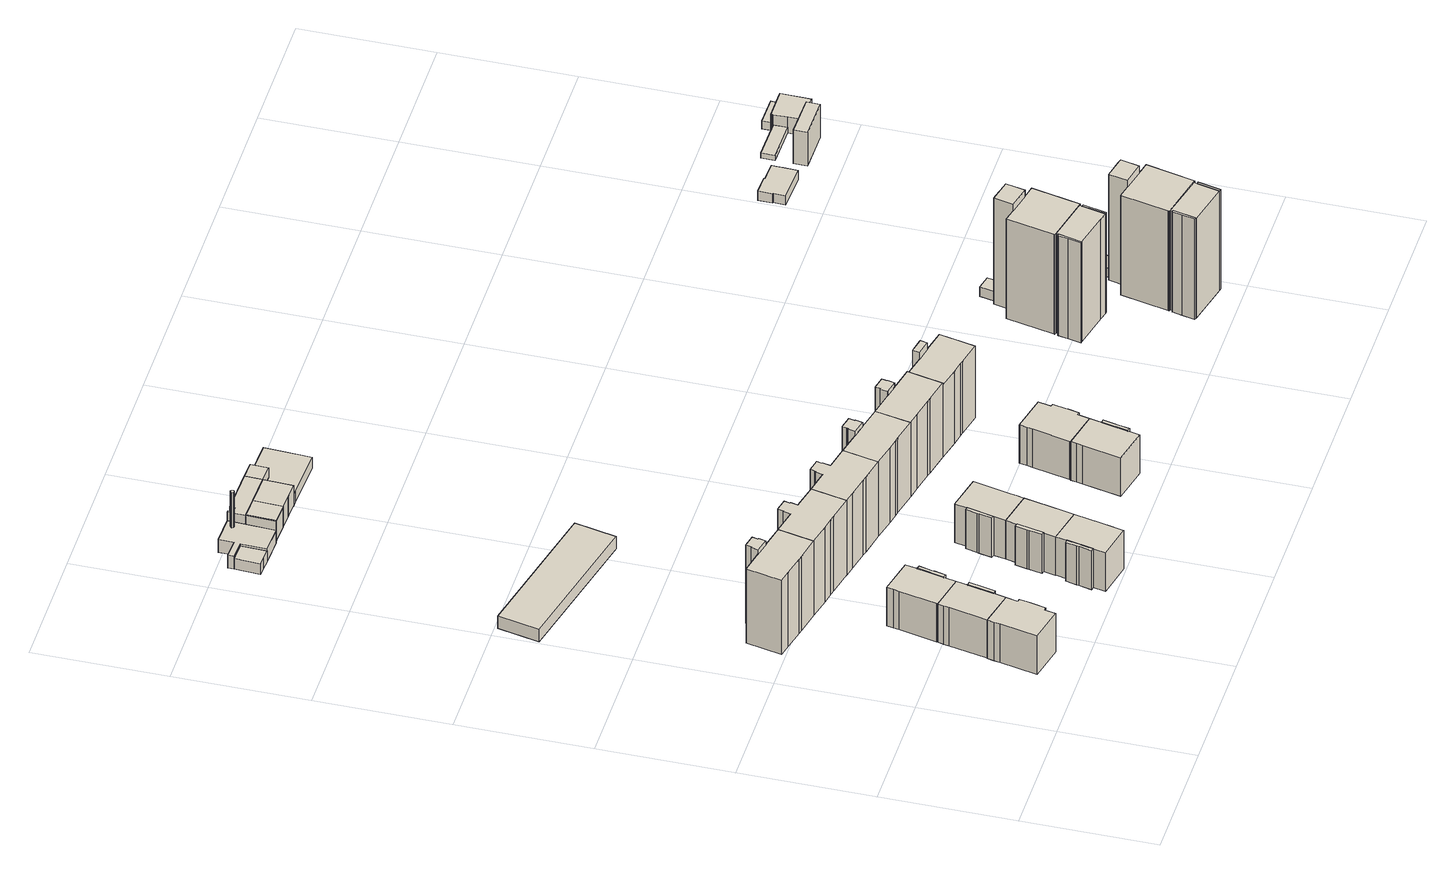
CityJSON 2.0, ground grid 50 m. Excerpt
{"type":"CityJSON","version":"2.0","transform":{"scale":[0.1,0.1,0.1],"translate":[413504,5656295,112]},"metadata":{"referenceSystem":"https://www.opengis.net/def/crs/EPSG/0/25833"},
"CityObjects":{
"building1":{"type":"Building","attributes":{"Dachtyp_tdc":"tdcPolyFlatRoof","Gemeindeschluessel":14612000,"Dachneigung":0,"QualitaetDacherkennung":79,"Geometrietyp2DReferenz":"3000","measuredHeight":16.93,"function":"31001_9998","roofType":"1000"},"geometry":[{"type":"Solid","lod":"1","boundaries":[[[[0,1,2,3,4,5,6,7,8,9,10,11]],[[12,13,14,15,16,17,18,19,20,21,22,23]],[[11,13,12,0]],[[10,14,13,11]],[[9,15,14,10]],[[8,16,15,9]],[[7,17,16,8]],[[6,18,17,7]],[[5,19,18,6]],[[4,20,19,5]],[[3,21,20,4]],[[2,22,21,3]],[[1,23,22,2]],[[0,12,23,1]]]]}]},
"building2":{"type":"Building","attributes":{"Gemeindeschluessel":14612000,"Geometrietyp2DReferenz":"3000","function":"31001_9998","roofType":"9999"},"children":["building2-1","building2-2"]},
"building2-1":{"type":"BuildingPart","attributes":{"Dachtyp_tdc":"tdcPolyFlatRoof","Dachneigung":26.51,"QualitaetDacherkennung":53,"Geometrietyp2DReferenz":"3000","measuredHeight":17.54,"roofType":"2100"},"parents":["building2"],"geometry":[{"type":"Solid","lod":"1","boundaries":[[[[24,25,26,27,28,29]],[[30,31,32,33,34,35]],[[29,31,30,24]],[[28,32,31,29]],[[27,33,32,28]],[[26,34,33,27]],[[25,35,34,26]],[[24,30,35,25]]]]}]},
"building2-2":{"type":"BuildingPart","attributes":{"Dachtyp_tdc":"tdcPolyFlatRoof","Dachneigung":0,"QualitaetDacherkennung":81,"Geometrietyp2DReferenz":"3000","measuredHeight":16.93,"roofType":"1000"},"parents":["building2"],"geometry":[{"type":"Solid","lod":"1","boundaries":[[[[36,37,38,39,40,3,2,41,42]],[[43,32,31,22,21,44,45,46,47]],[[42,32,43,36]],[[41,31,32,42]],[[2,22,31,41]],[[3,21,22,2]],[[40,44,21,3]],[[39,45,44,40]],[[38,46,45,39]],[[37,47,46,38]],[[36,43,47,37]]]]}]},
"building3":{"type":"Building","attributes":{"Gemeindeschluessel":14612000,"Geometrietyp2DReferenz":"3000","function":"31001_9998","roofType":"9999"},"children":["building3-1","building3-2"]},
"building3-1":{"type":"BuildingPart","attributes":{"Dachtyp_tdc":"tdcPolyFlatRoof","Dachneigung":0,"QualitaetDacherkennung":32,"Geometrietyp2DReferenz":"3000","measuredHeight":34.18,"roofType":"1000"},"parents":["building3"],"geometry":[{"type":"Solid","lod":"1","boundaries":[[[[48,49,50,51,52,53,54,55]],[[56,57,58,59,60,61,62,63]],[[55,57,56,48]],[[54,58,57,55]],[[53,59,58,54]],[[52,60,59,53]],[[51,61,60,52]],[[50,62,61,51]],[[49,63,62,50]],[[48,56,63,49]]]]}]},
"building3-2":{"type":"BuildingPart","attributes":{"Dachtyp_tdc":"tdcHipAndGableRoof","Dachneigung":14.84,"QualitaetDacherkennung":16,"Geometrietyp2DReferenz":"3000","measuredHeight":34.2,"roofType":"5000"},"parents":["building3"],"geometry":[{"type":"Solid","lod":"1","boundaries":[[[[64,65,66,67,68,69,70,71,72,73]],[[74,59,75,76,77,78,79,80,81,60]],[[73,74,60,64]],[[72,59,74,73]],[[71,75,59,72]],[[70,76,75,71]],[[69,77,76,70]],[[68,78,77,69]],[[67,79,78,68]],[[66,80,79,67]],[[65,81,80,66]],[[64,60,81,65]]]]}]},
"building4":{"type":"Building","attributes":{"Gemeindeschluessel":14612000,"Geometrietyp2DReferenz":"3000","function":"31001_9998","roofType":"9999"},"children":["building4-1","building4-2"]},
"building4-1":{"type":"BuildingPart","attributes":{"Dachtyp_tdc":"tdcPolyFlatRoof","Dachneigung":25.85,"QualitaetDacherkennung":52,"Geometrietyp2DReferenz":"3000","measuredHeight":17.46,"roofType":"2100"},"parents":["building4"],"geometry":[{"type":"Solid","lod":"1","boundaries":[[[[82,83,84,85,86,87]],[[88,89,90,91,92,93]],[[87,89,88,82]],[[86,90,89,87]],[[85,91,90,86]],[[84,92,91,85]],[[83,93,92,84]],[[82,88,93,83]]]]}]},
"building4-2":{"type":"BuildingPart","attributes":{"Dachtyp_tdc":"tdcPolyFlatRoof","Dachneigung":0,"QualitaetDacherkennung":80,"Geometrietyp2DReferenz":"3000","measuredHeight":16.91,"roofType":"1000"},"parents":["building4"],"geometry":[{"type":"Solid","lod":"1","boundaries":[[[[94,95,96,97,98,99,100,37,36,101]],[[89,43,47,102,103,104,105,106,107,90]],[[101,89,90,94]],[[36,43,89,101]],[[37,47,43,36]],[[100,102,47,37]],[[99,103,102,100]],[[98,104,103,99]],[[97,105,104,98]],[[96,106,105,97]],[[95,107,106,96]],[[94,90,107,95]]]]}]},
"building5":{"type":"Building","attributes":{"Dachtyp_tdc":"tdcFreeFormRoof","Gemeindeschluessel":14612000,"Dachneigung":15.65,"QualitaetDacherkennung":15,"Geometrietyp2DReferenz":"3000","measuredHeight":34.6,"function":"31001_9998","roofType":"5000"},"geometry":[{"type":"Solid","lod":"1","boundaries":[[[[108,109,110,111,112,113,114,115,116,117,118,119,120,121,122]],[[123,124,125,126,127,128,129,130,131,132,133,134,135,136,137]],[[122,124,123,108]],[[121,125,124,122]],[[120,126,125,121]],[[119,127,126,120]],[[118,128,127,119]],[[117,129,128,118]],[[116,130,129,117]],[[115,131,130,116]],[[114,132,131,115]],[[113,133,132,114]],[[112,134,133,113]],[[111,135,134,112]],[[110,136,135,111]],[[109,137,136,110]],[[108,123,137,109]]]]}]},
"building6":{"type":"Building","attributes":{"name":"Rettungswache Johannstadt","Dachtyp_tdc":"tdcPolyFlatRoof","Gemeindeschluessel":14612000,"Dachneigung":0,"QualitaetDacherkennung":58,"Geometrietyp2DReferenz":"3000","measuredHeight":5.3,"function":"31001_9998","roofType":"1000"},"geometry":[{"type":"Solid","lod":"1","boundaries":[[[[138,139,140,141]],[[142,143,144,145]],[[141,143,142,138]],[[140,144,143,141]],[[139,145,144,140]],[[138,142,145,139]]]]}]},
"building7":{"type":"Building","attributes":{"Gemeindeschluessel":14612000,"Geometrietyp2DReferenz":"3000","function":"31001_9998","roofType":"9999"},"children":["building7-1","building7-2"]},
"building7-1":{"type":"BuildingPart","attributes":{"Dachtyp_tdc":"tdcPolyFlatRoof","Dachneigung":0,"QualitaetDacherkennung":82,"Geometrietyp2DReferenz":"3000","measuredHeight":16.92,"roofType":"1000"},"parents":["building7"],"geometry":[{"type":"Solid","lod":"1","boundaries":[[[[146,147,148,149,150,151,152,153,154]],[[155,156,157,158,159,160,161,162,163]],[[153,156,155,154]],[[152,157,156,153]],[[151,158,157,152]],[[150,159,158,151]],[[149,160,159,150]],[[148,161,160,149]],[[147,162,161,148]],[[146,163,162,147]],[[154,155,163,146]]]]}]},
"building7-2":{"type":"BuildingPart","attributes":{"Dachtyp_tdc":"tdcPolyFlatRoof","Dachneigung":25.46,"QualitaetDacherkennung":73,"Geometrietyp2DReferenz":"3000","measuredHeight":17.47,"roofType":"2100"},"parents":["building7"],"geometry":[{"type":"Solid","lod":"1","boundaries":[[[[164,165,166,167,168,169]],[[170,171,172,173,155,163]],[[169,171,170,164]],[[168,172,171,169]],[[167,173,172,168]],[[166,155,173,167]],[[165,163,155,166]],[[164,170,163,165]]]]}]},
"building8":{"type":"Building","attributes":{"Gemeindeschluessel":14612000,"Geometrietyp2DReferenz":"3000","function":"31001_9998","roofType":"9999"},"children":["building8-1","building8-2"]},
"building8-1":{"type":"BuildingPart","attributes":{"Dachtyp_tdc":"tdcPolyFlatRoof","Dachneigung":0,"QualitaetDacherkennung":82,"Geometrietyp2DReferenz":"3000","measuredHeight":16.92,"roofType":"1000"},"parents":["building8"],"geometry":[{"type":"Solid","lod":"1","boundaries":[[[[174,175,176,177,153,152,178,179,180]],[[181,182,183,184,185,186,187,188,189]],[[180,182,181,174]],[[179,183,182,180]],[[178,184,183,179]],[[152,185,184,178]],[[153,186,185,152]],[[177,187,186,153]],[[176,188,187,177]],[[175,189,188,176]],[[174,181,189,175]]]]}]},
"building8-2":{"type":"BuildingPart","attributes":{"Dachtyp_tdc":"tdcPolyFlatRoof","Dachneigung":23.15,"QualitaetDacherkennung":72,"Geometrietyp2DReferenz":"3000","measuredHeight":17.49,"roofType":"2100"},"parents":["building8"],"geometry":[{"type":"Solid","lod":"1","boundaries":[[[[190,191,192,193,194,195]],[[188,187,196,197,198,199]],[[195,187,188,190]],[[194,196,187,195]],[[193,197,196,194]],[[192,198,197,193]],[[191,199,198,192]],[[190,188,199,191]]]]}]},
"building9":{"type":"Building","attributes":{"Dachtyp_tdc":"tdcFreeFormRoof","Gemeindeschluessel":14612000,"Dachneigung":15.66,"QualitaetDacherkennung":15,"Geometrietyp2DReferenz":"3000","measuredHeight":34.64,"function":"31001_9998","roofType":"5000"},"geometry":[{"type":"Solid","lod":"1","boundaries":[[[[113,112,200,201,202,203,204,205,206,207,208,209,210,211,212,213,214]],[[215,216,217,218,219,220,221,222,223,224,225,226,227,228,229,230,231]],[[214,216,215,113]],[[213,217,216,214]],[[212,218,217,213]],[[211,219,218,212]],[[210,220,219,211]],[[209,221,220,210]],[[208,222,221,209]],[[207,223,222,208]],[[206,224,223,207]],[[205,225,224,206]],[[204,226,225,205]],[[203,227,226,204]],[[202,228,227,203]],[[201,229,228,202]],[[200,230,229,201]],[[112,231,230,200]],[[113,215,231,112]]]]}]},
"building10":{"type":"Building","attributes":{"Gemeindeschluessel":14612000,"QualitaetDacherkennung":100,"Geometrietyp2DReferenz":"3000","function":"31001_2000","roofType":"9999"},"children":["building10-1","building10-2","building10-3"]},
"building10-1":{"type":"BuildingPart","attributes":{"Dachtyp_tdc":"tdcPolyFlatRoof","Dachneigung":0,"QualitaetDacherkennung":100,"Geometrietyp2DReferenz":"3000","measuredHeight":15.46,"roofType":"1000"},"parents":["building10"],"geometry":[{"type":"Solid","lod":"1","boundaries":[[[[232,233,234,235,236,237,238,239]],[[240,241,242,243,244,245,246,247]],[[239,241,240,232]],[[238,242,241,239]],[[237,243,242,238]],[[236,244,243,237]],[[235,245,244,236]],[[234,246,245,235]],[[233,247,246,234]],[[232,240,247,233]]]]}]},
"building10-2":{"type":"BuildingPart","attributes":{"Dachtyp_tdc":"tdcPolyFlatRoof","Dachneigung":0,"QualitaetDacherkennung":100,"Geometrietyp2DReferenz":"3000","measuredHeight":4.7,"roofType":"1000"},"parents":["building10"],"geometry":[{"type":"Solid","lod":"1","boundaries":[[[[248,249,250,251,252]],[[253,254,255,256,257]],[[252,254,253,248]],[[251,255,254,252]],[[250,256,255,251]],[[249,257,256,250]],[[248,253,257,249]]]]}]},
"building10-3":{"type":"BuildingPart","attributes":{"Dachtyp_tdc":"tdcPolyFlatRoof","Dachneigung":0,"QualitaetDacherkennung":100,"Geometrietyp2DReferenz":"3000","measuredHeight":5.56,"roofType":"1000"},"parents":["building10"],"geometry":[{"type":"Solid","lod":"1","boundaries":[[[[258,259,260,261,262,263,264,265]],[[256,255,266,267,268,269,270,257]],[[265,255,256,258]],[[264,266,255,265]],[[263,267,266,264]],[[262,268,267,263]],[[261,269,268,262]],[[260,270,269,261]],[[259,257,270,260]],[[258,256,257,259]]]]}]},
"building11":{"type":"Building","attributes":{"Gemeindeschluessel":14612000,"Geometrietyp2DReferenz":"3000","function":"31001_9998","roofType":"9999"},"children":["building11-1","building11-2"]},
"building11-1":{"type":"BuildingPart","attributes":{"Dachtyp_tdc":"tdcPolyFlatRoof","Dachneigung":0,"QualitaetDacherkennung":79,"Geometrietyp2DReferenz":"3000","measuredHeight":16.97,"roofType":"1000"},"parents":["building11"],"geometry":[{"type":"Solid","lod":"1","boundaries":[[[[271,175,174,272,273,274,275,276,277]],[[278,279,280,281,282,283,181,189,284]],[[277,278,284,271]],[[276,279,278,277]],[[275,280,279,276]],[[274,281,280,275]],[[273,282,281,274]],[[272,283,282,273]],[[174,181,283,272]],[[175,189,181,174]],[[271,284,189,175]]]]}]},
"building11-2":{"type":"BuildingPart","attributes":{"Dachtyp_tdc":"tdcPolyFlatRoof","Dachneigung":24.69,"QualitaetDacherkennung":72,"Geometrietyp2DReferenz":"3000","measuredHeight":17.46,"roofType":"2100"},"parents":["building11"],"geometry":[{"type":"Solid","lod":"1","boundaries":[[[[285,286,287,288,289,290]],[[291,292,293,294,278,284]],[[290,291,284,285]],[[289,292,291,290]],[[288,293,292,289]],[[287,294,293,288]],[[286,278,294,287]],[[285,284,278,286]]]]}]},
"building12":{"type":"Building","attributes":{"Gemeindeschluessel":14612000,"Geometrietyp2DReferenz":"3000","function":"31001_9998","roofType":"9999"},"children":["building12-1","building12-2"]},
"building12-1":{"type":"BuildingPart","attributes":{"Dachtyp_tdc":"tdcPolyFlatRoof","Dachneigung":0,"QualitaetDacherkennung":29,"Geometrietyp2DReferenz":"3000","measuredHeight":34.47,"roofType":"1000"},"parents":["building12"],"geometry":[{"type":"Solid","lod":"1","boundaries":[[[[295,296,297,298,299,300,301,302,303,304]],[[305,306,307,308,309,310,311,312,313,314]],[[304,306,305,295]],[[303,307,306,304]],[[302,308,307,303]],[[301,309,308,302]],[[300,310,309,301]],[[299,311,310,300]],[[298,312,311,299]],[[297,313,312,298]],[[296,314,313,297]],[[295,305,314,296]]]]}]},
"building12-2":{"type":"BuildingPart","attributes":{"Dachtyp_tdc":"tdcHipAndGableRoof","Dachneigung":15.61,"QualitaetDacherkennung":14,"Geometrietyp2DReferenz":"3000","measuredHeight":34.43,"roofType":"5000"},"parents":["building12"],"geometry":[{"type":"Solid","lod":"1","boundaries":[[[[315,316,317,318,319,320,321,322,323,324]],[[325,308,326,327,328,329,330,227,226,309]],[[324,325,309,315]],[[323,308,325,324]],[[322,326,308,323]],[[321,327,326,322]],[[320,328,327,321]],[[319,329,328,320]],[[318,330,329,319]],[[317,227,330,318]],[[316,226,227,317]],[[315,309,226,316]]]]}]},
"building13":{"type":"Building","attributes":{"Gemeindeschluessel":14612000,"QualitaetDacherkennung":100,"Geometrietyp2DReferenz":"3000","function":"31001_2000","roofType":"9999"},"children":["building13-1","building13-2"]},
"building13-1":{"type":"BuildingPart","attributes":{"Dachtyp_tdc":"tdcLeanToRoof","Dachneigung":0,"QualitaetDacherkennung":100,"Geometrietyp2DReferenz":"3000","measuredHeight":8.87,"roofType":"2100"},"parents":["building13"],"geometry":[{"type":"Solid","lod":"1","boundaries":[[[[331,332,333,334,335,336]],[[337,338,339,340,341,342]],[[336,338,337,331]],[[335,339,338,336]],[[334,340,339,335]],[[333,341,340,334]],[[332,342,341,333]],[[331,337,342,332]]]]}]},
"building13-2":{"type":"BuildingPart","attributes":{"Dachtyp_tdc":"tdcLeanToRoof","Dachneigung":0,"QualitaetDacherkennung":100,"Geometrietyp2DReferenz":"3000","measuredHeight":8.87,"roofType":"2100"},"parents":["building13"],"geometry":[{"type":"Solid","lod":"1","boundaries":[[[[343,344,332,331,345,346]],[[347,348,349,337,342,350]],[[346,348,347,343]],[[345,349,348,346]],[[331,337,349,345]],[[332,342,337,331]],[[344,350,342,332]],[[343,347,350,344]]]]}]},
"building14":{"type":"Building","attributes":{"Gemeindeschluessel":14612000,"QualitaetDacherkennung":100,"Geometrietyp2DReferenz":"3000","function":"31001_2000","roofType":"9999"},"children":["building14-1","building14-2","building14-3"]},
"building14-1":{"type":"BuildingPart","attributes":{"Dachtyp_tdc":"tdcPolyFlatRoof","Dachneigung":0,"QualitaetDacherkennung":100,"Geometrietyp2DReferenz":"3000","measuredHeight":4.67,"roofType":"1000"},"parents":["building14"],"geometry":[{"type":"Solid","lod":"1","boundaries":[[[[351,352,353,354,355,356,357,358,359,360]],[[361,362,363,364,365,366,367,368,369,370]],[[360,362,361,351]],[[359,363,362,360]],[[358,364,363,359]],[[357,365,364,358]],[[356,366,365,357]],[[355,367,366,356]],[[354,368,367,355]],[[353,369,368,354]],[[352,370,369,353]],[[351,361,370,352]]]]}]},
"building14-2":{"type":"BuildingPart","attributes":{"Dachtyp_tdc":"tdcPolyFlatRoof","Dachneigung":0,"QualitaetDacherkennung":100,"Geometrietyp2DReferenz":"3000","measuredHeight":9.12,"roofType":"1000"},"parents":["building14"],"geometry":[{"type":"Solid","lod":"1","boundaries":[[[[334,371,333,344,372,373,374,375,376,377,378,379,380,381,335]],[[382,383,384,385,386,387,388,389,390,391,392,393,363,394,395]],[[335,383,382,334]],[[381,384,383,335]],[[380,385,384,381]],[[379,386,385,380]],[[378,387,386,379]],[[377,388,387,378]],[[376,389,388,377]],[[375,390,389,376]],[[374,391,390,375]],[[373,392,391,374]],[[372,393,392,373]],[[344,363,393,372]],[[333,394,363,344]],[[371,395,394,333]],[[334,382,395,371]]]]}]},
"building14-3":{"type":"BuildingPart","attributes":{"Dachtyp_tdc":"tdcLeanToRoof","Dachneigung":0,"QualitaetDacherkennung":100,"Geometrietyp2DReferenz":"3000","measuredHeight":8.82,"roofType":"2100"},"parents":["building14"],"geometry":[{"type":"Solid","lod":"1","boundaries":[[[[396,397,398,373,372,344]],[[399,350,400,401,402,403]],[[344,350,399,396]],[[372,400,350,344]],[[373,401,400,372]],[[398,402,401,373]],[[397,403,402,398]],[[396,399,403,397]]]]}]},
"building15":{"type":"Building","attributes":{"Gemeindeschluessel":14612000,"Geometrietyp2DReferenz":"3000","function":"31001_9998","roofType":"9999"},"children":["building15-1","building15-2"]},
"building15-1":{"type":"BuildingPart","attributes":{"Dachtyp_tdc":"tdcPolyFlatRoof","Dachneigung":27.58,"QualitaetDacherkennung":60,"Geometrietyp2DReferenz":"3000","measuredHeight":17.52,"roofType":"2100"},"parents":["building15"],"geometry":[{"type":"Solid","lod":"1","boundaries":[[[[404,405,406,407,408,409,410]],[[411,412,413,414,415,416,417]],[[409,412,411,410]],[[408,413,412,409]],[[407,414,413,408]],[[406,415,414,407]],[[405,416,415,406]],[[404,417,416,405]],[[410,411,417,404]]]]}]},
"building15-2":{"type":"BuildingPart","attributes":{"Dachtyp_tdc":"tdcPolyFlatRoof","Dachneigung":0,"QualitaetDacherkennung":79,"Geometrietyp2DReferenz":"3000","measuredHeight":16.96,"roofType":"1000"},"parents":["building15"],"geometry":[{"type":"Solid","lod":"1","boundaries":[[[[418,419,420,421,422,423,424,425]],[[426,412,411,427,428,429,430,431]],[[425,412,426,418]],[[424,411,412,425]],[[423,427,411,424]],[[422,428,427,423]],[[421,429,428,422]],[[420,430,429,421]],[[419,431,430,420]],[[418,426,431,419]]]]}]},
"building16":{"type":"Building","attributes":{"Gemeindeschluessel":14612000,"Geometrietyp2DReferenz":"3000","function":"31001_9998","roofType":"9999"},"children":["building16-1","building16-2"]},
"building16-1":{"type":"BuildingPart","attributes":{"Dachtyp_tdc":"tdcFreeFormRoof","Dachneigung":13.99,"QualitaetDacherkennung":26,"Geometrietyp2DReferenz":"3000","measuredHeight":34.78,"roofType":"5000"},"parents":["building16"],"geometry":[{"type":"Solid","lod":"1","boundaries":[[[[432,433,434,435,436,437,438,439,440,441,442]],[[443,444,445,446,447,448,449,450,451,452,453]],[[442,444,443,432]],[[441,445,444,442]],[[440,446,445,441]],[[439,447,446,440]],[[438,448,447,439]],[[437,449,448,438]],[[436,450,449,437]],[[435,451,450,436]],[[434,452,451,435]],[[433,453,452,434]],[[432,443,453,433]]]]}]},
"building16-2":{"type":"BuildingPart","attributes":{"Dachtyp_tdc":"tdcHipAndGableRoof","Dachneigung":16.09,"QualitaetDacherkennung":14,"Geometrietyp2DReferenz":"3000","measuredHeight":34.3,"roofType":"5000"},"parents":["building16"],"geometry":[{"type":"Solid","lod":"1","boundaries":[[[[454,322,321,455,456,457,458,459,460,461]],[[462,443,463,464,465,466,467,468,469,446]],[[461,462,446,454]],[[460,443,462,461]],[[459,463,443,460]],[[458,464,463,459]],[[457,465,464,458]],[[456,466,465,457]],[[455,467,466,456]],[[321,468,467,455]],[[322,469,468,321]],[[454,446,469,322]]]]}]},
"building17":{"type":"Building","attributes":{"Dachtyp_tdc":"tdcPolyFlatRoof","Gemeindeschluessel":14612000,"Dachneigung":0,"QualitaetDacherkennung":76,"Geometrietyp2DReferenz":"3000","measuredHeight":16.93,"function":"31001_9998","roofType":"1000"},"geometry":[{"type":"Solid","lod":"1","boundaries":[[[[470,471,472,473,474,475,476,477,419,418,478,479,480,481,482]],[[483,484,485,486,487,488,489,490,491,492,493,494,495,496,497]],[[482,484,483,470]],[[481,485,484,482]],[[480,486,485,481]],[[479,487,486,480]],[[478,488,487,479]],[[418,489,488,478]],[[419,490,489,418]],[[477,491,490,419]],[[476,492,491,477]],[[475,493,492,476]],[[474,494,493,475]],[[473,495,494,474]],[[472,496,495,473]],[[471,497,496,472]],[[470,483,497,471]]]]}]},
"building18":{"type":"Building","attributes":{"Gemeindeschluessel":14612000,"Geometrietyp2DReferenz":"3000","function":"31001_9998","roofType":"9999"},"children":["building18-1","building18-2","building18-3"]},
"building18-1":{"type":"BuildingPart","attributes":{"Dachtyp_tdc":"tdcPolyFlatRoof","Dachneigung":0,"QualitaetDacherkennung":32,"Geometrietyp2DReferenz":"3000","measuredHeight":34.43,"roofType":"1000"},"parents":["building18"],"geometry":[{"type":"Solid","lod":"1","boundaries":[[[[498,499,500,501,502,503,504]],[[505,506,507,508,509,510,511]],[[504,506,505,498]],[[503,507,506,504]],[[502,508,507,503]],[[501,509,508,502]],[[500,510,509,501]],[[499,511,510,500]],[[498,505,511,499]]]]}]},
"building18-2":{"type":"BuildingPart","attributes":{"Dachtyp_tdc":"tdcPolyFlatRoof","Dachneigung":0,"QualitaetDacherkennung":48,"Geometrietyp2DReferenz":"3000","measuredHeight":31.59,"roofType":"1000"},"parents":["building18"],"geometry":[{"type":"Solid","lod":"1","boundaries":[[[[512,513,514,515,516,517,518,519,520]],[[521,522,523,524,506,505,525,526,527]],[[520,522,521,512]],[[519,523,522,520]],[[518,524,523,519]],[[517,506,524,518]],[[516,505,506,517]],[[515,525,505,516]],[[514,526,525,515]],[[513,527,526,514]],[[512,521,527,513]]]]}]},
"building18-3":{"type":"BuildingPart","attributes":{"Dachtyp_tdc":"tdcPolyFlatRoof","Dachneigung":0,"QualitaetDacherkennung":1,"Geometrietyp2DReferenz":"3000","measuredHeight":19.49,"roofType":"1000"},"parents":["building18"],"geometry":[{"type":"Solid","lod":"1","boundaries":[[[[528,529,530,531,532]],[[508,533,534,535,509]],[[532,533,508,528]],[[531,534,533,532]],[[530,535,534,531]],[[529,509,535,530]],[[528,508,509,529]]]]}]},
"building19":{"type":"Building","attributes":{"Gemeindeschluessel":14612000,"Geometrietyp2DReferenz":"3000","function":"31001_9998","roofType":"9999"},"children":["building19-1","building19-2","building19-3","building19-4","building19-5","building19-6"]},
"building19-1":{"type":"BuildingPart","attributes":{"Dachtyp_tdc":"tdcPolyFlatRoof","Dachneigung":0,"QualitaetDacherkennung":45,"Geometrietyp2DReferenz":"3000","measuredHeight":4.09,"roofType":"1000"},"parents":["building19"],"geometry":[{"type":"Solid","lod":"1","boundaries":[[[[536,537,538,539]],[[540,541,542,543]],[[539,541,540,536]],[[538,542,541,539]],[[537,543,542,538]],[[536,540,543,537]]]]}]},
"building19-2":{"type":"BuildingPart","attributes":{"Dachtyp_tdc":"tdcFreeFormRoof","Dachneigung":56.11,"QualitaetDacherkennung":26,"Geometrietyp2DReferenz":"3000","measuredHeight":44.16,"roofType":"5000"},"parents":["building19"],"geometry":[{"type":"Solid","lod":"1","boundaries":[[[[544,545,546,547]],[[548,549,550,551]],[[547,549,548,544]],[[546,550,549,547]],[[545,551,550,546]],[[544,548,551,545]]]]}]},
"building19-3":{"type":"BuildingPart","attributes":{"Dachtyp_tdc":"tdcPolyFlatRoof","Dachneigung":0,"QualitaetDacherkennung":41,"Geometrietyp2DReferenz":"3000","measuredHeight":46.63,"roofType":"1000"},"parents":["building19"],"geometry":[{"type":"Solid","lod":"1","boundaries":[[[[552,553,554,555,556,557]],[[542,558,559,560,561,543]],[[557,542,543,552]],[[556,558,542,557]],[[555,559,558,556]],[[554,560,559,555]],[[553,561,560,554]],[[552,543,561,553]]]]}]},
"building19-4":{"type":"BuildingPart","attributes":{"Dachtyp_tdc":"tdcFreeFormRoof","Dachneigung":44.93,"QualitaetDacherkennung":40,"Geometrietyp2DReferenz":"3000","measuredHeight":44.19,"roofType":"5000"},"parents":["building19"],"geometry":[{"type":"Solid","lod":"1","boundaries":[[[[562,563,564,565,566,567]],[[568,569,570,571,572,573]],[[567,569,568,562]],[[566,570,569,567]],[[565,571,570,566]],[[564,572,571,565]],[[563,573,572,564]],[[562,568,573,563]]]]}]},
"building19-5":{"type":"BuildingPart","attributes":{"Dachtyp_tdc":"tdcPolyFlatRoof","Dachneigung":0,"QualitaetDacherkennung":53,"Geometrietyp2DReferenz":"3000","measuredHeight":43.76,"roofType":"1000"},"parents":["building19"],"geometry":[{"type":"Solid","lod":"1","boundaries":[[[[574,575,576,577,578,579,580]],[[548,551,581,572,571,582,583]],[[580,551,548,574]],[[579,581,551,580]],[[578,572,581,579]],[[577,571,572,578]],[[576,582,571,577]],[[575,583,582,576]],[[574,548,583,575]]]]}]},
"building19-6":{"type":"BuildingPart","attributes":{"Dachtyp_tdc":"tdcPolyFlatRoof","Dachneigung":0,"QualitaetDacherkennung":60,"Geometrietyp2DReferenz":"3000","measuredHeight":43.77,"roofType":"1000"},"parents":["building19"],"geometry":[{"type":"Solid","lod":"1","boundaries":[[[[575,584,585,586,587,588,589,590,576]],[[582,591,592,593,560,559,594,595,583]],[[590,591,582,576]],[[589,592,591,590]],[[588,593,592,589]],[[587,560,593,588]],[[586,559,560,587]],[[585,594,559,586]],[[584,595,594,585]],[[575,583,595,584]],[[576,582,583,575]]]]}]},
"building20":{"type":"Building","attributes":{"Gemeindeschluessel":14612000,"Geometrietyp2DReferenz":"3000","function":"31001_9998","roofType":"9999"},"children":["building20-1","building20-2","building20-3","building20-4","building20-5","building20-6"]},
"building20-1":{"type":"BuildingPart","attributes":{"Dachtyp_tdc":"tdcPolyFlatRoof","Dachneigung":0,"QualitaetDacherkennung":74,"Geometrietyp2DReferenz":"3000","measuredHeight":44.19,"roofType":"1000"},"parents":["building20"],"geometry":[{"type":"Solid","lod":"1","boundaries":[[[[596,597,598,599,600,601]],[[602,603,604,605,606,607]],[[601,603,602,596]],[[600,604,603,601]],[[599,605,604,600]],[[598,606,605,599]],[[597,607,606,598]],[[596,602,607,597]]]]}]},
"building20-2":{"type":"BuildingPart","attributes":{"Dachtyp_tdc":"tdcPolyFlatRoof","Dachneigung":0,"QualitaetDacherkennung":41,"Geometrietyp2DReferenz":"3000","measuredHeight":46.55,"roofType":"1000"},"parents":["building20"],"geometry":[{"type":"Solid","lod":"1","boundaries":[[[[608,609,610,611,612,613]],[[614,615,616,617,618,619]],[[613,614,619,608]],[[612,615,614,613]],[[611,616,615,612]],[[610,617,616,611]],[[609,618,617,610]],[[608,619,618,609]]]]}]},
"building20-3":{"type":"BuildingPart","attributes":{"Dachtyp_tdc":"tdcPolyFlatRoof","Dachneigung":0,"QualitaetDacherkennung":63,"Geometrietyp2DReferenz":"3000","measuredHeight":43.73,"roofType":"1000"},"parents":["building20"],"geometry":[{"type":"Solid","lod":"1","boundaries":[[[[620,621,622,623,624,625,626,627,628,629]],[[616,630,631,632,633,634,635,636,637,617]],[[629,616,617,620]],[[628,630,616,629]],[[627,631,630,628]],[[626,632,631,627]],[[625,633,632,626]],[[624,634,633,625]],[[623,635,634,624]],[[622,636,635,623]],[[621,637,636,622]],[[620,617,637,621]]]]}]},
"building20-4":{"type":"BuildingPart","attributes":{"Dachtyp_tdc":"tdcPolyFlatRoof","Dachneigung":3.86,"QualitaetDacherkennung":61,"Geometrietyp2DReferenz":"3000","measuredHeight":44.02,"roofType":"2100"},"parents":["building20"],"geometry":[{"type":"Solid","lod":"1","boundaries":[[[[638,639,640,641]],[[642,643,644,645]],[[641,643,642,638]],[[640,644,643,641]],[[639,645,644,640]],[[638,642,645,639]]]]}]},
"building20-5":{"type":"BuildingPart","attributes":{"Dachtyp_tdc":"tdcPolyFlatRoof","Dachneigung":0,"QualitaetDacherkennung":42,"Geometrietyp2DReferenz":"3000","measuredHeight":4.1,"roofType":"1000"},"parents":["building20"],"geometry":[{"type":"Solid","lod":"1","boundaries":[[[[646,647,648,649]],[[619,650,651,614]],[[648,650,619,649]],[[647,651,650,648]],[[646,614,651,647]],[[649,619,614,646]]]]}]},
"building20-6":{"type":"BuildingPart","attributes":{"Dachtyp_tdc":"tdcPolyFlatRoof","Dachneigung":0,"QualitaetDacherkennung":57,"Geometrietyp2DReferenz":"3000","measuredHeight":43.72,"roofType":"1000"},"parents":["building20"],"geometry":[{"type":"Solid","lod":"1","boundaries":[[[[652,653,654,638,641,655]],[[634,633,643,642,603,602]],[[655,633,634,652]],[[641,643,633,655]],[[638,642,643,641]],[[654,603,642,638]],[[653,602,603,654]],[[652,634,602,653]]]]}]},
"building21":{"type":"Building","attributes":{"Dachtyp_tdc":"tdcPolyFlatRoof","Gemeindeschluessel":14612000,"Dachneigung":0,"QualitaetDacherkennung":65,"Geometrietyp2DReferenz":"3000","measuredHeight":4.01,"function":"31001_9998","roofType":"1000"},"geometry":[{"type":"Solid","lod":"1","boundaries":[[[[656,657,658,659,660,661,662,663,664,665,666,667]],[[668,669,670,671,672,673,674,675,676,677,678,679]],[[667,669,668,656]],[[666,670,669,667]],[[665,671,670,666]],[[664,672,671,665]],[[663,673,672,664]],[[662,674,673,663]],[[661,675,674,662]],[[660,676,675,661]],[[659,677,676,660]],[[658,678,677,659]],[[657,679,678,658]],[[656,668,679,657]]]]}]},
"building22":{"type":"Building","attributes":{"Dachtyp_tdc":"tdcFreeFormRoof","Gemeindeschluessel":14612000,"Dachneigung":64.93,"QualitaetDacherkennung":5,"Geometrietyp2DReferenz":"3000","measuredHeight":17.45,"function":"31001_2463","roofType":"5000"},"geometry":[{"type":"Solid","lod":"1","boundaries":[[[[680,681,682,683]],[[684,685,686,687]],[[683,685,684,680]],[[682,686,685,683]],[[681,687,686,682]],[[680,684,687,681]]]]}]},
"building23":{"type":"Building","attributes":{"Dachtyp_tdc":"tdcPolyFlatRoof","Gemeindeschluessel":14612000,"Dachneigung":2.72,"QualitaetDacherkennung":87,"Geometrietyp2DReferenz":"3000","measuredHeight":2.45,"function":"31001_2463","roofType":"2100"},"geometry":[{"type":"Solid","lod":"1","boundaries":[[[[688,689,690,691]],[[692,693,694,695]],[[691,693,692,688]],[[690,694,693,691]],[[689,695,694,690]],[[688,692,695,689]]]]}]},
"building24":{"type":"Building","attributes":{"Gemeindeschluessel":14612000,"Geometrietyp2DReferenz":"3000","function":"31001_9998","roofType":"9999"},"children":["building24-1","building24-2"]},
"building24-1":{"type":"BuildingPart","attributes":{"Dachtyp_tdc":"tdcPolyFlatRoof","Dachneigung":0,"QualitaetDacherkennung":75,"Geometrietyp2DReferenz":"3000","measuredHeight":3.39,"roofType":"1000"},"parents":["building24"],"geometry":[{"type":"Solid","lod":"1","boundaries":[[[[696,697,698,699]],[[700,701,702,703]],[[699,701,700,696]],[[698,702,701,699]],[[697,703,702,698]],[[696,700,703,697]]]]}]},
"building24-2":{"type":"BuildingPart","attributes":{"Dachtyp_tdc":"tdcHipRoof","Dachneigung":19.42,"QualitaetDacherkennung":77,"Geometrietyp2DReferenz":"3000","measuredHeight":7.98,"roofType":"3200"},"parents":["building24"],"geometry":[{"type":"Solid","lod":"1","boundaries":[[[[704,705,706,707,708,709,710,711]],[[712,713,714,715,716,717,700,703]],[[711,713,712,704]],[[710,714,713,711]],[[709,715,714,710]],[[708,716,715,709]],[[707,717,716,708]],[[706,700,717,707]],[[705,703,700,706]],[[704,712,703,705]]]]}]}
},
"vertices":[
[456,255,177],[444,258,177],[454,302,177],[319,332,177],[313,305,177],[309,284,177],[279,145,177],[414,115,177],[423,159,177],[435,157,177],[444,199,177],[447,210,177],[456,255,8],[447,210,8],[444,199,8],[435,157,8],[423,159,8],[414,115,8],[279,145,8],[309,284,8],[313,305,8],[319,332,8],[454,302,8],[444,258,8],
[475,345,180],[484,385,180],[487,397,180],[497,443,180],[485,446,180],[464,347,180],[475,345,8],[464,347,8],[485,446,8],[497,443,8],[487,397,8],[484,385,8],
[494,489,177],[360,518,177],[354,495,177],[350,475,177],[320,333,177],[464,347,177],[485,446,177],[494,489,8],[320,333,8],[350,475,8],[354,495,8],[360,518,8],
[335,1168,352],[288,1178,352],[283,1156,352],[280,1157,352],[274,1129,352],[328,1117,352],[334,1145,352],[330,1146,352],[335,1168,10],[330,1146,10],[334,1145,10],[328,1117,10],[274,1129,10],[280,1157,10],[283,1156,10],[288,1178,10],
[274,1129,336],[183,1148,336],[154,1014,336],[201,1004,336],[280,987,336],[297,983,336],[388,964,336],[417,1098,336],[328,1117,336],[300,1123,336],[300,1123,10],[417,1098,10],[388,964,10],[297,983,10],[280,987,10],[201,1004,10],[154,1014,10],[183,1148,10],
[516,532,179],[525,574,179],[527,586,179],[538,632,179],[526,635,179],[504,535,179],[516,532,8],[504,535,8],[526,635,8],[538,632,8],[527,586,8],[525,574,8],
[526,635,177],[535,680,177],[401,710,177],[400,707,177],[395,684,177],[391,663,177],[360,522,177],[504,535,177],[360,522,8],[391,663,8],[395,684,8],[400,707,8],[401,710,8],[535,680,8],
[388,964,337],[469,946,337],[513,937,337],[533,933,337],[629,912,337],[657,1046,337],[562,1067,337],[568,1095,337],[565,1096,337],[570,1118,337],[524,1128,337],[519,1106,337],[515,1107,337],[509,1078,337],[417,1098,337],[388,964,9],[417,1098,9],[509,1078,9],[515,1107,9],[519,1106,9],[524,1128,9],[570,1118,9],[565,1096,9],[568,1095,9],[562,1067,9],[657,1046,9],[629,912,9],[533,933,9],[513,937,9],[469,946,9],
[592,1865,65],[37,1987,65],[3,1832,65],[558,1709,65],[592,1865,12],[558,1709,12],[3,1832,12],[37,1987,12],
[783,82,178],[773,36,178],[907,7,178],[908,9,178],[913,33,178],[918,54,178],[948,194,178],[814,224,178],[804,180,178],[804,180,9],[814,224,9],[948,194,9],[918,54,9],[913,33,9],[908,9,9],[907,7,9],[773,36,9],[783,82,9],
[770,84,180],[783,82,180],[804,180,180],[792,182,180],[782,140,180],[781,132,180],[770,84,9],[781,132,9],[782,140,9],[792,182,9],
[988,382,178],[855,411,178],[845,368,178],[824,268,178],[949,199,178],[954,222,178],[959,244,178],[988,382,8],[959,244,8],[954,222,8],[949,199,8],[948,194,8],[814,224,8],[824,268,8],[845,368,8],[855,411,8],
[845,368,180],[833,371,180],[823,326,180],[822,319,180],[811,271,180],[824,268,180],[811,271,8],[822,319,8],[823,326,8],[833,371,8],
[672,903,337],[749,886,337],[769,882,337],[859,863,337],[887,996,337],[797,1015,337],[804,1045,337],[802,1045,337],[806,1067,337],[759,1077,337],[758,1075,337],[755,1059,337],[754,1055,337],[750,1056,337],[744,1028,337],[657,1046,8],[744,1028,8],[750,1056,8],[754,1055,8],[755,1059,8],[758,1075,8],[759,1077,8],[806,1067,8],[802,1045,8],[804,1045,8],[797,1015,8],[887,996,8],[859,863,8],[769,882,8],[749,886,8],[672,903,8],[629,912,8],
[281,2985,214],[283,2990,214],[281,2995,214],[276,2997,214],[271,2995,214],[269,2990,214],[271,2985,214],[276,2983,214],[281,2985,60],[276,2983,60],[271,2985,60],[269,2990,60],[271,2995,60],[276,2997,60],[281,2995,60],[283,2990,60],
[147,2846,51],[189,2844,51],[192,2940,51],[121,2942,51],[117,2847,51],[147,2846,4],[117,2847,4],[121,2942,4],[192,2940,4],[189,2844,4],
[192,2940,60],[189,2844,60],[295,2841,60],[302,3015,60],[195,3018,60],[194,2962,60],[122,2965,60],[121,2942,60],[122,2965,4],[194,2962,4],[195,3018,4],[302,3015,4],[295,2841,4],
[864,456,178],[989,386,178],[995,411,178],[999,432,178],[1030,573,178],[896,603,178],[886,555,178],[886,555,8],[896,603,8],[1030,573,8],[999,432,8],[995,411,8],[989,386,8],[864,456,8],
[864,456,180],[886,555,180],[874,558,180],[864,514,180],[862,506,180],[852,459,180],[852,459,8],[862,506,8],[864,514,8],[874,558,8],
[1040,1016,353],[992,1027,353],[991,1024,353],[988,1009,353],[987,1004,353],[984,1004,353],[978,976,353],[1032,965,353],[1038,993,353],[1035,993,353],[1040,1016,8],[1035,993,8],[1038,993,8],[1032,965,8],[978,976,8],[984,1004,8],[987,1004,8],[988,1009,8],[991,1024,8],[992,1027,8],
[978,976,336],[887,996,336],[859,863,336],[943,844,336],[985,835,336],[1002,832,336],[1094,812,336],[1122,945,336],[1032,965,336],[1005,970,336],[1005,970,8],[1122,945,8],[1094,812,8],[1002,832,8],[985,835,8],[943,844,8],
[380,2838,99],[384,2947,99],[380,2947,99],[305,2950,99],[301,2841,99],[376,2838,99],[380,2838,11],[376,2838,11],[301,2841,11],[305,2950,11],[380,2947,11],[384,2947,11],
[498,2834,99],[502,2943,99],[434,2836,99],[442,2836,99],[498,2834,11],[442,2836,11],[434,2836,11],[502,2943,11],
[520,2833,55],[715,2826,55],[719,2930,55],[722,3001,55],[575,3006,55],[570,3007,55],[570,3006,55],[569,2941,55],[502,2943,55],[498,2834,55],[520,2833,8],[498,2834,8],[502,2943,8],[569,2941,8],[570,3006,8],[570,3007,8],[575,3006,8],[722,3001,8],[719,2930,8],[715,2826,8],
[327,2949,99],[504,3008,99],[504,3009,99],[329,3014,99],[329,2995,99],[307,2996,99],[307,3015,99],[302,3015,99],[301,2996,99],[299,2950,99],[295,2841,99],[305,2950,8],[301,2841,8],[295,2841,8],[299,2950,8],[301,2996,8],[302,3015,8],[307,3015,8],[307,2996,8],[329,2995,8],[329,3014,8],[504,3009,8],[504,3008,8],[380,2947,8],[327,2949,8],
[569,2941,99],[570,3006,99],[570,3007,99],[569,2941,11],[504,3008,11],[504,3009,11],[570,3007,11],[570,3006,11],
[1442,131,181],[1443,136,181],[1451,175,181],[1453,185,181],[1463,231,181],[1452,233,181],[1430,134,181],[1430,134,9],[1452,233,9],[1463,231,9],[1453,185,9],[1451,175,9],[1443,136,9],[1442,131,9],
[1461,278,179],[1324,307,179],[1319,285,179],[1315,263,179],[1284,120,179],[1421,90,179],[1430,134,179],[1452,233,179],[1461,278,9],[1421,90,9],[1284,120,9],[1315,263,9],[1319,285,9],[1324,307,9],
[1267,914,354],[1273,942,354],[1271,943,354],[1275,963,354],[1228,973,354],[1224,955,354],[1224,953,354],[1220,954,354],[1214,926,354],[1218,925,354],[1265,915,354],[1267,914,10],[1265,915,10],[1218,925,10],[1214,926,10],[1220,954,10],[1224,953,10],[1224,955,10],[1228,973,10],[1275,963,10],[1271,943,10],[1273,942,10],
[1214,926,336],[1142,802,336],[1221,785,336],[1237,781,336],[1329,762,336],[1358,895,336],[1267,914,336],[1241,920,336],[1241,920,10],[1358,895,10],[1329,762,10],[1237,781,10],[1221,785,10],[1142,802,10],[1094,812,10],[1122,945,10],
[1503,420,179],[1492,422,179],[1502,471,179],[1366,501,179],[1365,497,179],[1360,471,179],[1355,451,179],[1325,311,179],[1471,323,179],[1482,320,179],[1482,323,179],[1491,362,179],[1493,373,179],[1503,420,10],[1493,373,10],[1491,362,10],[1482,323,10],[1482,320,10],[1471,323,10],[1461,278,10],[1324,307,10],[1325,311,10],[1355,451,10],[1360,471,10],[1365,497,10],[1366,501,10],[1502,471,10],[1492,422,10],
[1506,864,353],[1512,890,353],[1508,890,353],[1508,891,353],[1459,901,353],[1453,902,353],[1448,875,353],[1506,864,9],[1448,875,9],[1453,902,9],[1459,901,9],[1508,891,9],[1508,890,9],[1512,890,9],
[1457,734,325],[1474,730,325],[1565,711,325],[1594,845,325],[1506,864,325],[1448,875,325],[1358,895,325],[1329,762,325],[1414,743,325],[1457,734,9],[1414,743,9],[1329,762,9],[1358,895,9],[1594,845,9],[1565,711,9],[1474,730,9],
[1459,901,204],[1508,891,204],[1512,912,204],[1464,923,204],[1460,905,204],[1460,905,9],[1464,923,9],[1512,912,9],
[2193,864,60],[2180,803,60],[2235,791,60],[2248,852,60],[2193,864,19],[2248,852,19],[2235,791,19],[2180,803,19],
[2235,512,458],[2215,425,458],[2222,424,458],[2241,511,458],[2235,512,19],[2241,511,19],[2222,424,19],[2215,425,19],
[2180,803,485],[2165,806,485],[2149,734,485],[2235,715,485],[2251,787,485],[2235,791,485],[2251,787,19],[2235,715,19],[2149,734,19],[2165,806,19],
[2050,514,459],[2039,464,459],[2046,463,459],[2066,550,459],[2058,551,459],[2057,547,459],[2050,514,19],[2057,547,19],[2058,551,19],[2066,550,19],[2046,463,19],[2039,464,19],
[2235,512,457],[2237,523,457],[2068,560,457],[2066,550,457],[2046,463,457],[2183,433,457],[2215,425,457],[2183,433,19],[2068,560,19],[2237,523,19],
[2244,522,457],[2284,705,457],[2235,715,457],[2149,734,457],[2100,745,457],[2061,565,457],[2060,562,457],[2060,562,19],[2061,565,19],[2100,745,19],[2284,705,19],[2244,522,19],
[2292,206,459],[2284,208,459],[2284,205,459],[2276,170,459],[2265,122,459],[2272,120,459],[2292,206,17],[2272,120,17],[2265,122,17],[2276,170,17],[2284,205,17],[2284,208,17],
[2407,459,483],[2394,462,483],[2378,391,483],[2464,372,483],[2480,443,483],[2464,447,483],[2464,447,17],[2480,443,17],[2464,372,17],[2378,391,17],[2394,462,17],[2407,459,17],
[2378,391,455],[2328,402,455],[2288,223,455],[2288,220,455],[2294,218,455],[2462,179,455],[2470,178,455],[2511,361,455],[2464,371,455],[2464,372,455],[2464,371,17],[2511,361,17],[2470,178,17],[2462,179,17],[2294,218,17],[2288,220,17],[2288,223,17],[2328,402,17],
[2440,82,454],[2448,80,454],[2467,165,454],[2459,167,454],[2440,82,17],[2459,167,17],[2467,165,17],[2448,80,17],
[2464,447,58],[2478,508,58],[2421,521,58],[2407,459,58],[2421,521,17],[2478,508,17],
[2294,218,454],[2292,206,454],[2272,120,454],[2462,179,454],
[2554,1725,72],[2520,1726,72],[2482,1727,72],[2481,1673,72],[2484,1673,72],[2482,1628,72],[2626,1623,72],[2628,1676,72],[2628,1699,72],[2629,1717,72],[2629,1719,72],[2554,1721,72],[2554,1725,32],[2554,1721,32],[2629,1719,32],[2629,1717,32],[2628,1699,32],[2628,1676,32],[2626,1623,32],[2482,1628,32],[2484,1673,32],[2481,1673,32],[2482,1727,32],[2520,1726,32],
[2705,1611,180],[2864,1609,180],[2864,1659,180],[2705,1661,180],[2705,1611,33],[2705,1661,33],[2864,1659,33],[2864,1609,33],
[2705,1726,55],[2863,1723,55],[2862,1774,55],[2705,1776,55],[2705,1726,32],[2705,1776,32],[2862,1774,32],[2863,1723,32],
[2862,1783,64],[2973,1783,64],[2974,1814,64],[2862,1815,64],[2862,1783,30],[2862,1815,30],[2974,1814,30],[2973,1783,30],
[2980,1783,100],[2973,1783,100],[2862,1783,100],[2862,1778,100],[2862,1774,100],[2863,1723,100],[2864,1671,100],[2978,1669,100],[2980,1783,30],[2978,1669,30],[2864,1671,30],[2863,1723,30],[2862,1774,30],[2862,1778,30]
]}
